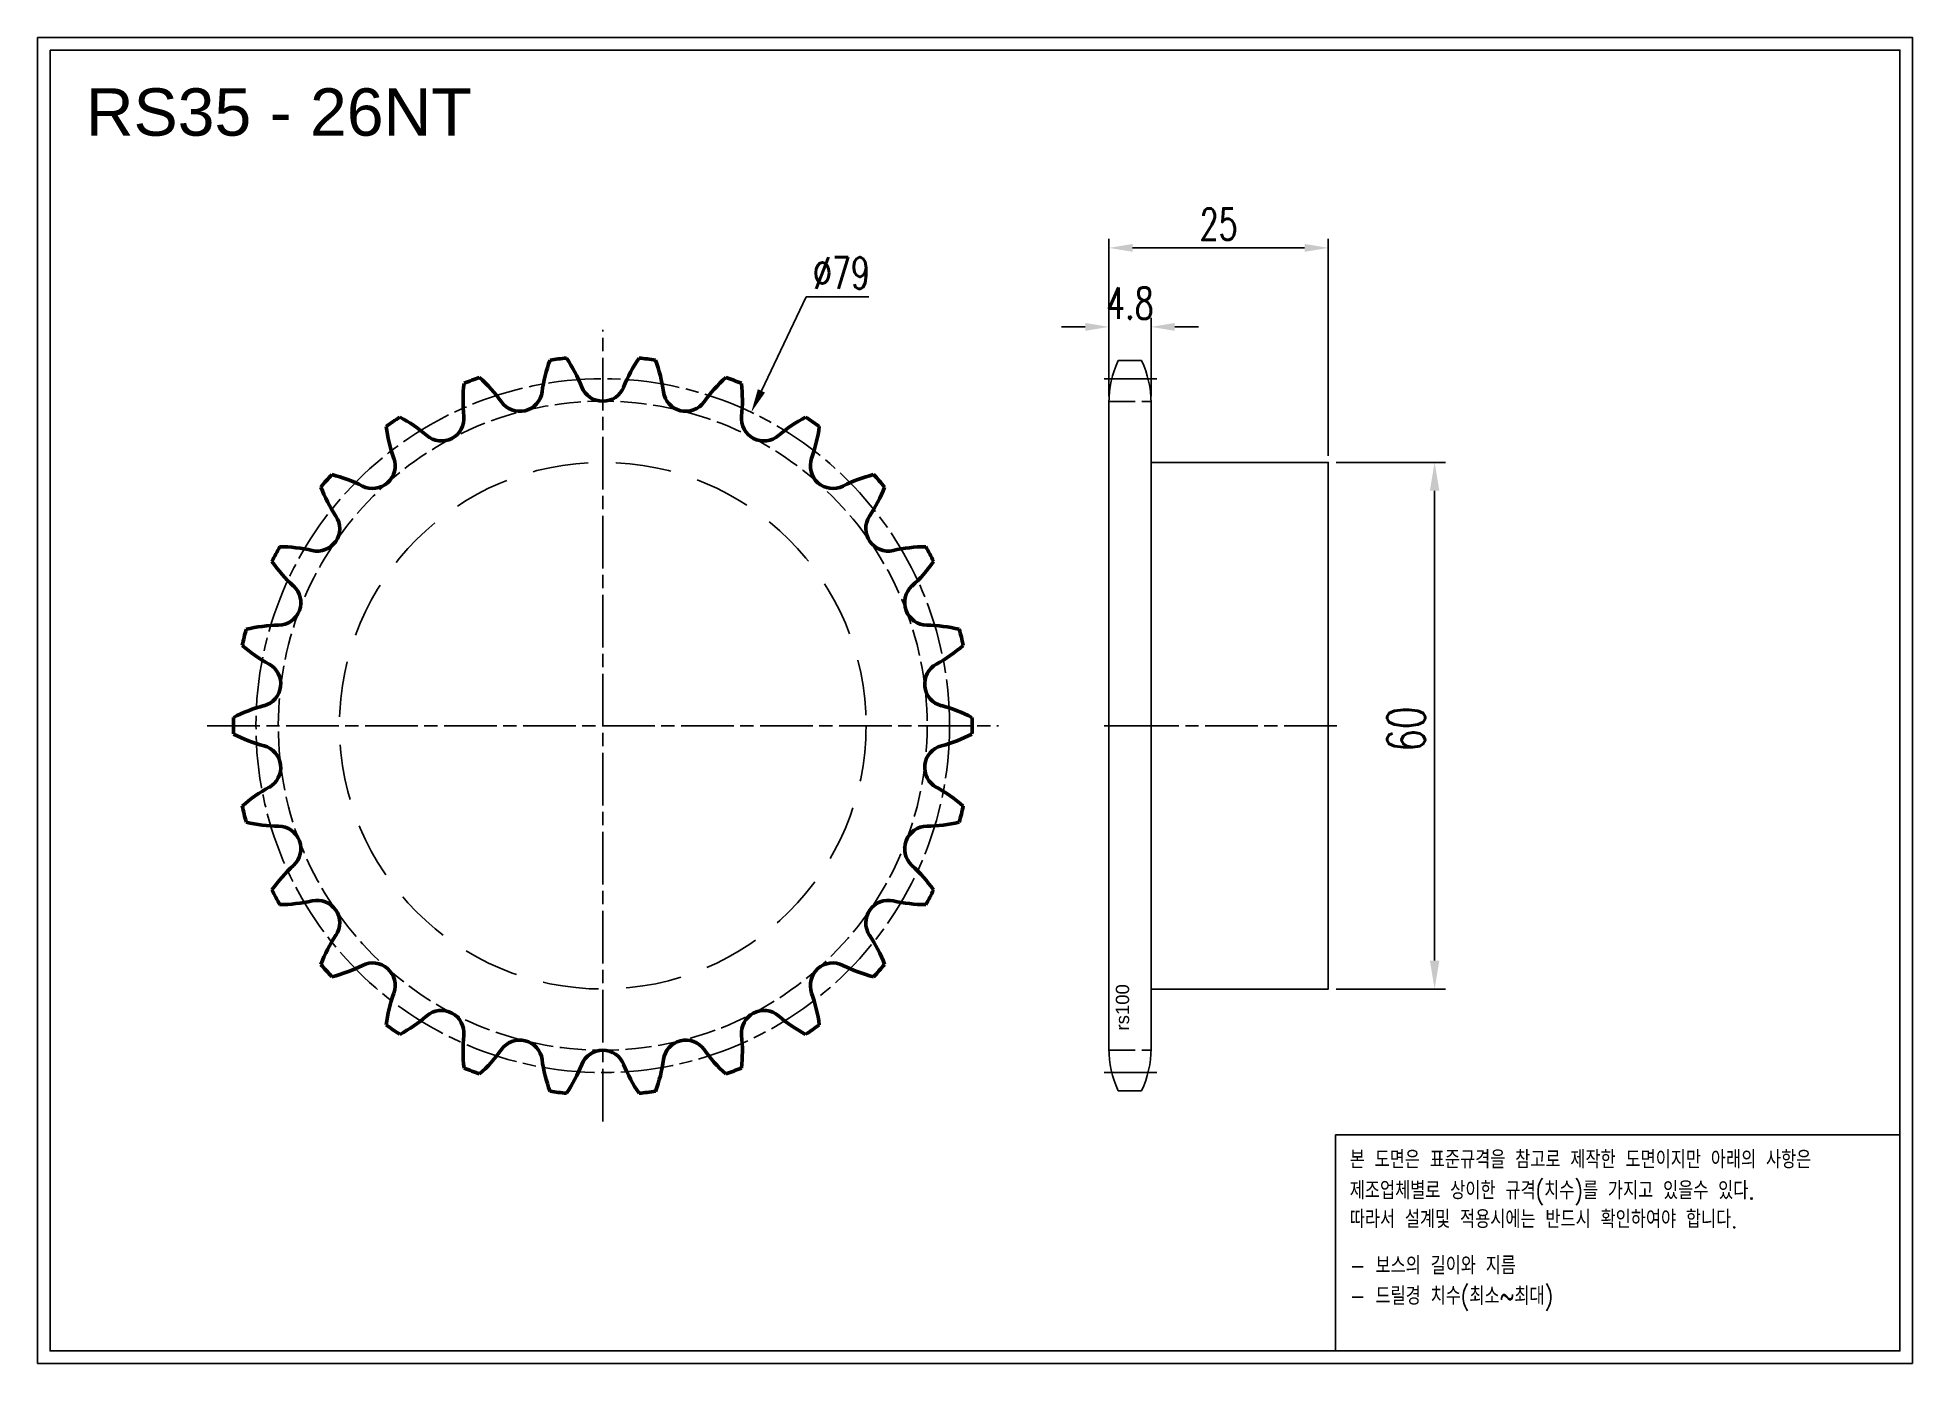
# Model space of a CAD drawing. Header units: millimetres. Extents: x -43447 to -43234, y 1262 to 1413.
import ezdxf

# ---------------------------------------------------------------- set-up
doc = ezdxf.new("R2010")
doc.units = ezdxf.units.MM
for name, pattern in [('AM_ISO02W050', [7.5, 6, -1.5]), ('AM_ISO02W050x2', [3.75, 3, -0.75]), ('AM_ISO08W050', [18, 12, -1.5, 3, -1.5]), ('AM_ISO08W050x2', [9, 6, -0.75, 1.5, -0.75]), ('HIDDEN', [9.525, 6.35, -3.175])]:
    doc.linetypes.add(name, pattern=pattern)
for name, color, linetype, lineweight in [('AM_0N', 7, 'Continuous', 50), ('AM_3N', 6, 'AM_ISO02W050', 25), ('AM_7', 4, 'AM_ISO08W050', 25), ('AM_7N', 4, 'AM_ISO08W050', 25)]:
    doc.layers.add(name, color=color, linetype=linetype, lineweight=lineweight)
doc.layers.add('HL', color=2, linetype='HIDDEN')
doc.layers.add('S-DIM', color=7, linetype='Continuous')
doc.styles.add('HAN', font='ROMANS.shx', dxfattribs={"width": 0.7, "bigfont": 'whgtxt.shx'})
doc.styles.add('HSG', font='SIMPLEX.shx', dxfattribs={"width": 0.7, "bigfont": 'HSG.shx'})
doc.styles.get("Standard").update_dxf_attribs({"font": 'arial.ttf'})
doc.dimstyles.new('APP6', dxfattribs={"dimscale": 1.5, "dimtxt": 2.4, "dimasz": 1.8, "dimexe": 0.7, "dimexo": 0.5, "dimgap": 0.6, "dimtad": 1, "dimtoh": 1, "dimdec": 1, "dimrnd": 0.01, "dimzin": 9, "dimdsep": 46, "dimtxsty": 'HSG', "dimcen": 0, "dimclrd": 1, "dimclre": 1, "dimclrt": 256, "dimazin": 2, "dimtp": 1, "dimtm": 1, "dimtfac": 0.5, "dimtdec": 1, "dimtofl": 0, "dimtmove": 0, "dimatfit": 3, "dimfxl": 0, "dimtvp": 1, "dimtolj": 2, "dimlwd": -1, "dimlwe": -1, "dimarcsym": 0})
doc.dimstyles.new('APP8', dxfattribs={"dimscale": 1.8, "dimtxt": 2.4, "dimasz": 1.8, "dimexe": 0.7, "dimexo": 0.5, "dimgap": 0.6, "dimtad": 1, "dimtoh": 1, "dimdec": 1, "dimrnd": 0.01, "dimzin": 9, "dimdsep": 46, "dimtxsty": 'HSG', "dimcen": 0, "dimclrd": 1, "dimclre": 1, "dimclrt": 256, "dimazin": 2, "dimtp": 1, "dimtm": 1, "dimtfac": 0.5, "dimtdec": 1, "dimtofl": 0, "dimtmove": 0, "dimatfit": 3, "dimfxl": 0, "dimtvp": 1, "dimtolj": 2, "dimlwd": -1, "dimlwe": -1, "dimarcsym": 0})

# ---------------------------------------------------------------- blocks, each defined once
blk = doc.blocks.new('*D1')
at = {"layer": 'Defpoints', "color": 0, "transparency": 16777216}
for p in [(-43300.31, 1365.02), (-43300.31, 1305.02), (-43288.2, 1305.02)]:
    blk.add_point(p, dxfattribs=at)
at = {"layer": 'S-DIM', "color": 1, "transparency": 16777216}
for p, q in [((-43299.41, 1365.02), (-43286.94, 1365.02)), ((-43288.2, 1361.78), (-43288.2, 1308.26)), ((-43299.41, 1305.02), (-43286.94, 1305.02))]:
    blk.add_line(p, q, dxfattribs=at)
for points in [[(-43288.74, 1361.78), (-43287.66, 1361.78), (-43288.2, 1365.02)], [(-43288.74, 1308.26), (-43287.66, 1308.26), (-43288.2, 1305.02)]]:
    blk.add_solid(points, dxfattribs=at)
at = {"layer": 'S-DIM', "transparency": 16777216, "insert": (-43291.44, 1334.63), "char_height": 4.32, "attachment_point": 5, "rotation": 90, "style": 'HSG'}
blk.add_mtext('\\A2;60', dxfattribs=at)
blk = doc.blocks.new('*D2')
at = {"layer": 'Defpoints', "color": 0, "transparency": 16777216}
for p in [(-43320.51, 1380.45), (-43325.31, 1371.81), (-43320.51, 1371.81)]:
    blk.add_point(p, dxfattribs=at)
at = {"layer": 'S-DIM', "color": 1, "transparency": 16777216}
for p, q in [((-43328.01, 1380.45), (-43330.71, 1380.45)), ((-43325.31, 1372.56), (-43325.31, 1381.5)), ((-43320.51, 1372.56), (-43320.51, 1381.5)), ((-43317.81, 1380.45), (-43315.11, 1380.45))]:
    blk.add_line(p, q, dxfattribs=at)
for points in [[(-43328.01, 1380.9), (-43328.01, 1380), (-43325.31, 1380.45)], [(-43317.81, 1380.9), (-43317.81, 1380), (-43320.51, 1380.45)]]:
    blk.add_solid(points, dxfattribs=at)
at = {"layer": 'S-DIM', "transparency": 16777216, "insert": (-43322.91, 1383.15), "char_height": 3.6, "attachment_point": 5, "style": 'HSG'}
blk.add_mtext('\\A2;4.8', dxfattribs=at)
blk = doc.blocks.new('*D3')
at = {"layer": 'Defpoints', "color": 0, "transparency": 16777216}
for p in [(-43300.31, 1389.45), (-43325.31, 1371.81), (-43300.31, 1365.02)]:
    blk.add_point(p, dxfattribs=at)
at = {"layer": 'S-DIM', "color": 1, "transparency": 16777216}
for p, q in [((-43325.31, 1372.56), (-43325.31, 1390.5)), ((-43322.61, 1389.45), (-43303.01, 1389.45)), ((-43300.31, 1365.77), (-43300.31, 1390.5))]:
    blk.add_line(p, q, dxfattribs=at)
for points in [[(-43322.61, 1389.9), (-43322.61, 1389), (-43325.31, 1389.45)], [(-43303.01, 1389.9), (-43303.01, 1389), (-43300.31, 1389.45)]]:
    blk.add_solid(points, dxfattribs=at)
at = {"layer": 'S-DIM', "transparency": 16777216, "insert": (-43312.81, 1392.15), "char_height": 3.6, "attachment_point": 5, "style": 'HSG'}
blk.add_mtext('\\A2;25', dxfattribs=at)
blk = doc.blocks.new('*D4')
at = {"layer": 'Defpoints', "color": 0, "transparency": 16777216}
for p in [(-43366.06, 1370.72), (-43399.91, 1299.31)]:
    blk.add_point(p, dxfattribs=at)
at = {"layer": 'S-DIM', "color": 1, "transparency": 16777216}
for p, q in [((-43359.81, 1383.89), (-43364.9, 1373.16)), ((-43352.67, 1383.89), (-43359.81, 1383.89))]:
    blk.add_line(p, q, dxfattribs=at)
blk.add_solid([(-43365.31, 1373.35), (-43364.49, 1372.97), (-43366.06, 1370.72)], dxfattribs=at)
at = {"layer": 'S-DIM', "transparency": 16777216, "insert": (-43355.79, 1386.59), "char_height": 3.6, "attachment_point": 5, "style": 'HSG'}
blk.add_mtext('\\A2;∅79', dxfattribs=at)
blk = doc.blocks.new('notice1')
at = {"color": 4}
blk.add_lwpolyline([(-22142.12, 1735.9), (-22053.8, 1735.9), (-22053.8, 1702.07), (-22142.12, 1702.07)], close=True, dxfattribs=at)
at = {"color": 4, "style": 'HAN', "width": 0.8}
for s, p in [('본 도면은 표준규격을 참고로 제작한 도면이지만 아래의 사항은', (-22139.9, 1730.62)), ('제조업체별로 상이한 규격(치수)를 가지고 있을수 있다.', (-22139.9, 1725.78)), ('따라서 설계및 적용시에는 반드시 확인하여야 합니다.', (-22139.9, 1721.28)), ('- 보스의 길이와 지름', (-22139.9, 1714.03)), ('- 드릴경 치수(최소~최대)', (-22139.9, 1709.27))]:
    blk.add_text(s, height=2.7949, dxfattribs=at).set_placement(p)

msp = doc.modelspace()

# ---------------------------------------------------------------- linework, layer by layer
for p, q in [((-43321.58, 1376.61), (-43324.24, 1376.61)), ((-43325.31, 1371.81), (-43325.31, 1298.23)), ((-43320.51, 1371.81), (-43320.51, 1298.23)), ((-43321.58, 1293.43), (-43324.24, 1293.43))]:
    msp.add_line(p, q)
for points in [[(-43447.38, 1413.42), (-43233.75, 1413.42), (-43233.75, 1262.36), (-43447.38, 1262.36)], [(-43445.95, 1411.98), (-43235.19, 1411.98), (-43235.19, 1263.8), (-43445.95, 1263.8)]]:
    msp.add_lwpolyline(points, close=True)
msp.add_lwpolyline([(-43320.51, 1365.02), (-43300.31, 1365.02), (-43300.31, 1305.02), (-43320.51, 1305.02)])
for centre, start, end in [((-43314.01, 1371.81), 154.8633, 180), ((-43331.81, 1371.81), 0, 25.1367), ((-43314.01, 1298.23), 180, 205.1367), ((-43331.81, 1298.23), 334.8633, 0)]:
    msp.add_arc(centre, 11.3, start, end)
at = {"layer": 'AM_0N'}
for centre, radius, start, end in [((-43372.99, 1370.71), 17.07, 159.5812, 172.1154), ((-43382.98, 1335.02), 42.08, 95.6358, 98.2103), ((-43401.22, 1367.28), 17.07, 21.7308, 34.265), ((-43364.74, 1367.28), 17.07, 145.735, 158.2692), ((-43382.98, 1335.02), 42.08, 81.7897, 84.3642), ((-43392.97, 1370.71), 17.07, 7.8846, 20.4188), ((-43381.83, 1372.06), 17.07, 173.4273, 185.9615), ((-43382.98, 1335.02), 42.08, 109.482, 112.0565), ((-43408.41, 1361.98), 17.07, 35.5769, 48.1111), ((-43357.55, 1361.98), 17.07, 131.8889, 144.4231), ((-43382.98, 1335.02), 42.08, 67.9435, 70.518), ((-43384.14, 1372.06), 17.07, 354.0385, 6.5727), ((-43392.44, 1373.4), 2.57, 215.5769, 352.1154), ((-43382.98, 1374.55), 2.57, 201.7308, 338.2692), ((-43373.52, 1373.4), 2.57, 187.8846, 324.4231), ((-43382.98, 1335.02), 42.08, 123.3281, 125.9026), ((-43414.13, 1355.11), 17.07, 49.4231, 61.9573), ((-43401.36, 1370.02), 2.57, 229.4231, 5.9615), ((-43364.61, 1370.02), 2.57, 174.0385, 310.5769), ((-43351.84, 1355.11), 17.07, 118.0427, 130.5769), ((-43382.98, 1335.02), 42.08, 54.0974, 56.6719), ((-43390.73, 1371.26), 17.07, 187.2735, 199.8077), ((-43375.24, 1371.26), 17.07, 340.1923, 352.7265), ((-43409.2, 1364.61), 2.57, 243.2692, 19.8077), ((-43356.76, 1364.61), 2.57, 160.1923, 296.7308), ((-43382.98, 1335.02), 42.08, 137.1743, 139.7488), ((-43418.03, 1347.07), 17.07, 63.2692, 75.8034), ((-43347.93, 1347.07), 17.07, 104.1966, 116.7308), ((-43382.98, 1335.02), 42.08, 40.2512, 42.8257), ((-43399.18, 1368.36), 17.07, 201.1196, 213.6538), ((-43366.79, 1368.36), 17.07, 326.3462, 338.8804), ((-43415.52, 1357.48), 2.57, 257.1154, 33.6538), ((-43350.44, 1357.48), 2.57, 146.3462, 282.8846), ((-43382.98, 1335.02), 42.08, 151.0204, 153.595), ((-43419.9, 1338.34), 17.07, 77.1154, 89.6496), ((-43346.07, 1338.34), 17.07, 90.3504, 102.8846), ((-43382.98, 1335.02), 42.08, 26.405, 28.9796), ((-43406.68, 1363.51), 17.07, 214.9658, 227.5), ((-43359.28, 1363.51), 17.07, 312.5, 325.0342), ((-43419.95, 1349.04), 2.57, 270.9615, 47.5), ((-43346.01, 1349.04), 2.57, 132.5, 269.0385), ((-43382.98, 1335.02), 42.08, 164.8666, 167.4411), ((-43419.62, 1329.4), 17.07, 90.9615, 103.4957), ((-43346.34, 1329.4), 17.07, 76.5043, 89.0385), ((-43382.98, 1335.02), 42.08, 12.5589, 15.1334), ((-43412.81, 1357.01), 17.07, 228.8119, 241.3462), ((-43353.15, 1357.01), 17.07, 298.6538, 311.1881), ((-43422.23, 1339.78), 2.57, 284.8077, 61.3462), ((-43343.73, 1339.78), 2.57, 118.6538, 255.1923), ((-43382.98, 1335.02), 42.08, 178.7127, 181.2873), ((-43417.21, 1320.8), 17.07, 104.8077, 117.3419), ((-43348.75, 1320.8), 17.07, 62.6581, 75.1923), ((-43382.98, 1335.02), 42.08, 358.7127, 1.2873), ((-43417.21, 1349.23), 17.07, 242.6581, 255.1923), ((-43348.75, 1349.23), 17.07, 284.8077, 297.3419), ((-43422.23, 1330.25), 2.57, 298.6538, 75.1923), ((-43343.73, 1330.25), 2.57, 104.8077, 241.3462), ((-43412.81, 1313.02), 17.07, 118.6538, 131.1881), ((-43353.15, 1313.02), 17.07, 48.8119, 61.3462), ((-43382.98, 1335.02), 42.08, 192.5589, 195.1334), ((-43382.98, 1335.02), 42.08, 344.8666, 347.4411), ((-43419.62, 1340.63), 17.07, 256.5043, 269.0385), ((-43419.95, 1321), 2.57, 312.5, 89.0385), ((-43346.01, 1321), 2.57, 90.9615, 227.5), ((-43346.34, 1340.63), 17.07, 270.9615, 283.4957), ((-43406.68, 1306.52), 17.07, 132.5, 145.0342), ((-43359.28, 1306.52), 17.07, 34.9658, 47.5), ((-43382.98, 1335.02), 42.08, 206.405, 208.9796), ((-43382.98, 1335.02), 42.08, 331.0204, 333.595), ((-43419.9, 1331.7), 17.07, 270.3504, 282.8846), ((-43415.52, 1312.56), 2.57, 326.3462, 102.8846), ((-43350.44, 1312.56), 2.57, 77.1154, 213.6538), ((-43346.07, 1331.7), 17.07, 257.1154, 269.6496), ((-43399.18, 1301.68), 17.07, 146.3462, 158.8804), ((-43366.79, 1301.68), 17.07, 21.1196, 33.6538), ((-43382.98, 1335.02), 42.08, 220.2512, 222.8257), ((-43418.03, 1322.96), 17.07, 284.1966, 296.7308), ((-43409.2, 1305.42), 2.57, 340.1923, 116.7308), ((-43356.76, 1305.42), 2.57, 63.2692, 199.8077), ((-43347.93, 1322.96), 17.07, 243.2692, 255.8034), ((-43382.98, 1335.02), 42.08, 317.1743, 319.7488), ((-43390.73, 1298.77), 17.07, 160.1923, 172.7265), ((-43375.24, 1298.77), 17.07, 7.2735, 19.8077), ((-43414.13, 1314.92), 17.07, 298.0427, 310.5769), ((-43401.36, 1300.01), 2.57, 354.0385, 130.5769), ((-43364.61, 1300.01), 2.57, 49.4231, 185.9615), ((-43351.84, 1314.92), 17.07, 229.4231, 241.9573), ((-43382.98, 1335.02), 42.08, 234.0974, 236.6719), ((-43381.83, 1297.97), 17.07, 174.0385, 186.5727), ((-43392.44, 1296.63), 2.57, 7.8846, 144.4231), ((-43373.52, 1296.63), 2.57, 35.5769, 172.1154), ((-43384.14, 1297.97), 17.07, 353.4273, 5.9615), ((-43382.98, 1335.02), 42.08, 303.3281, 305.9026), ((-43408.41, 1308.05), 17.07, 311.8889, 324.4231), ((-43372.99, 1299.32), 17.07, 187.8846, 200.4188), ((-43382.98, 1295.48), 2.57, 21.7308, 158.2692), ((-43392.97, 1299.32), 17.07, 339.5812, 352.1154), ((-43357.55, 1308.05), 17.07, 215.5769, 228.1111), ((-43382.98, 1335.02), 42.08, 247.9435, 250.518), ((-43401.22, 1302.75), 17.07, 325.735, 338.2692), ((-43364.74, 1302.75), 17.07, 201.7308, 214.265), ((-43382.98, 1335.02), 42.08, 289.482, 292.0565), ((-43382.98, 1335.02), 42.08, 261.7897, 264.3642), ((-43382.98, 1335.02), 42.08, 275.6358, 278.2103)]:
    msp.add_arc(centre, radius, start, end, dxfattribs=at)
at = {"layer": 'AM_3N', "linetype": 'AM_ISO02W050x2'}
for p, q in [((-43325.31, 1371.96), (-43320.51, 1371.96)), ((-43325.31, 1298.07), (-43320.51, 1298.07))]:
    msp.add_line(p, q, dxfattribs=at)
msp.add_circle((-43382.98, 1335.02), 36.97, dxfattribs=at)
at = {"layer": 'AM_7', "linetype": 'AM_ISO08W050x2'}
for p, q in [((-43319.86, 1374.53), (-43325.97, 1374.53)), ((-43319.86, 1335.02), (-43325.97, 1335.02)), ((-43299.35, 1335.02), (-43325.97, 1335.02)), ((-43319.86, 1295.51), (-43325.97, 1295.51))]:
    msp.add_line(p, q, dxfattribs=at)
msp.add_circle((-43382.98, 1335.02), 39.51, dxfattribs=at)
at = {"layer": 'AM_7N', "linetype": 'AM_ISO08W050x2'}
for p, q in [((-43382.98, 1289.94), (-43382.98, 1380.1)), ((-43428.06, 1335.02), (-43337.9, 1335.02))]:
    msp.add_line(p, q, dxfattribs=at)
at = {"layer": 'HL'}
msp.add_circle((-43382.98, 1335.02), 30, dxfattribs=at)

# ---------------------------------------------------------------- block references
at = {"xscale": 0.728, "yscale": 0.728, "zscale": 0.728}
msp.add_blockref('notice1', (-27180.02, 24.69), dxfattribs=at)

# ---------------------------------------------------------------- texts
msp.add_text('RS35 - 26NT', height=5.3948).set_placement((-43441.88, 1402.23))
at = {"insert": (-43324.52, 1300.29), "char_height": 1.512, "width": 6.5009, "attachment_point": 1, "rotation": 90}
msp.add_mtext('rs100', dxfattribs=at)

# ---------------------------------------------------------------- dimensions: what is measured, and where the dimension line sits
at = {"layer": 'S-DIM'}
dim = msp.add_linear_dim(base=(-43300.31, 1389.45), p1=(-43325.31, 1371.81), p2=(-43300.31, 1365.02), dimstyle='APP6', dxfattribs=at)
dim.commit()
dim.dimension.update_dxf_attribs({"geometry": '*D3', "text_midpoint": (-43312.81, 1392.15)})
dim = msp.add_diameter_dim_2p(p1=(-43399.91, 1299.31), p2=(-43366.06, 1370.72), dimstyle='APP6', dxfattribs=at)
dim.commit()
dim.dimension.update_dxf_attribs({"geometry": '*D4', "text_midpoint": (-43355.79, 1383.89), "dimtype": 131})
dim = msp.add_linear_dim(base=(-43320.51, 1380.45), p1=(-43325.31, 1371.81), p2=(-43320.51, 1371.81), dimstyle='APP6', dxfattribs=at)
dim.commit()
dim.dimension.update_dxf_attribs({"geometry": '*D2', "text_midpoint": (-43322.91, 1380.45), "dimtype": 128})
dim = msp.add_linear_dim(base=(-43288.2, 1305.02), p1=(-43300.31, 1365.02), p2=(-43300.31, 1305.02), angle=90, dimstyle='APP8', dxfattribs=at)
dim.commit()
dim.dimension.update_dxf_attribs({"geometry": '*D1', "text_midpoint": (-43288.2, 1334.63), "dimtype": 128})

doc.saveas('drawing.dxf')
